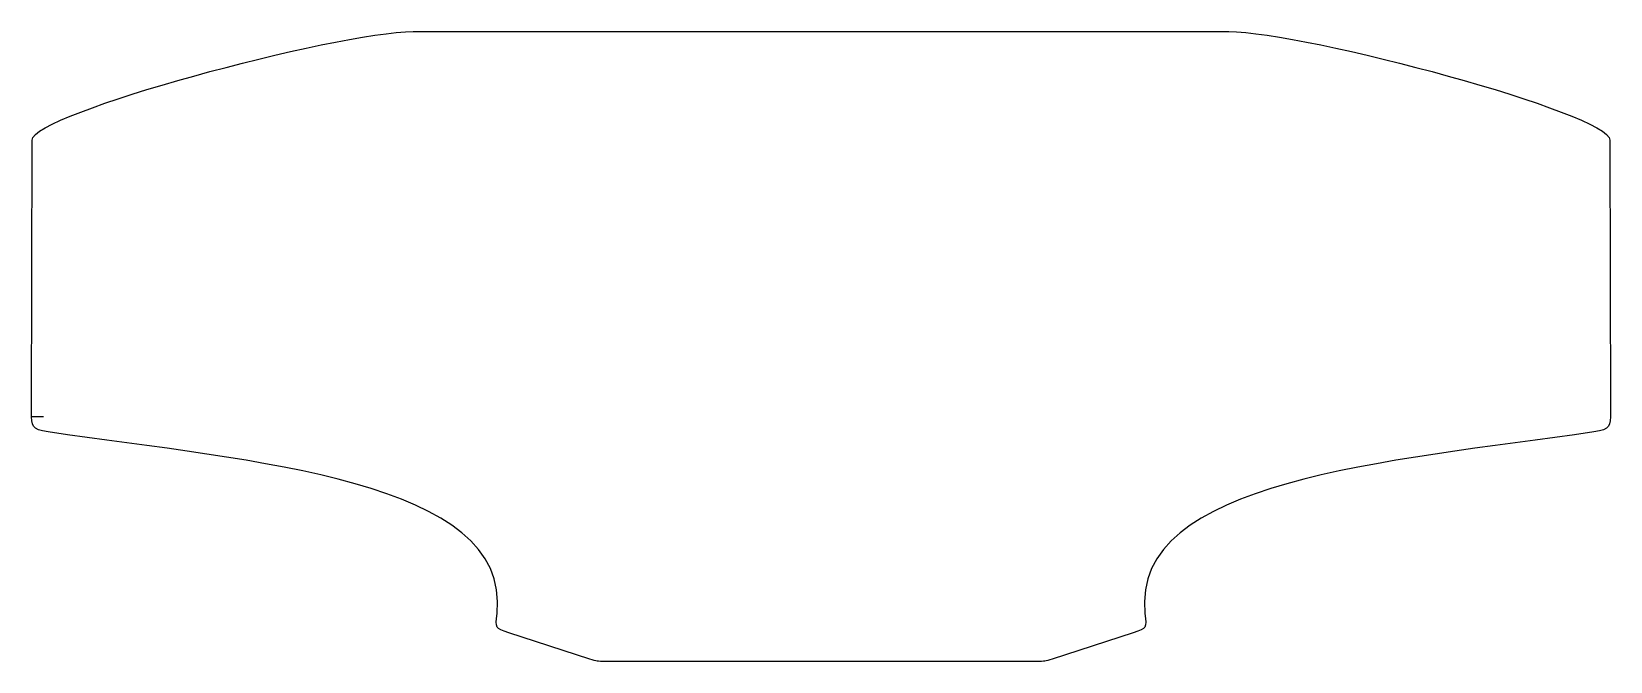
# Model space of a CAD drawing. Extents: x 24 to 305, y -135 to -23.
import ezdxf

# ---------------------------------------------------------------- set-up
doc = ezdxf.new("R2010")
doc.units = 0
doc.layers.add('Edge', color=7, linetype='CONTINUOUS')

msp = doc.modelspace()

# ---------------------------------------------------------------- linework, layer by layer
at = {"layer": 'Edge', "color": 7}
msp.add_lwpolyline([(237.351877, -23.059423)], close=True, dxfattribs=at)
for points in [[(24.228197, -90.756837), (24.307801, -42.368401)], [(305.232079, -42.368506), (305.311683, -90.756941)], [(26.345579, -91.585981), (24.223981, -91.585981), (24.223981, -89.864946)], [(123.626758, -134.703685), (109.183124, -130.009961)], [(220.356781, -130.010063), (205.913144, -134.703787)]]:
    msp.add_lwpolyline(points, dxfattribs=at)
for points in [[(24.307801, -42.368401), (24.329643, -37.646153), (78.403163, -23.13131), (92.188025, -23.059321)], [(92.188025, -23.059321), (140.575975, -23.059347), (188.963927, -23.059398), (237.351877, -23.059423)], [(237.351877, -23.059426), (251.136737, -23.131414), (305.210235, -37.646257), (305.232079, -42.368506)], [(27.15879, -94.282651), (24.22398, -93.836079), (24.22398, -93.232417), (24.228197, -90.756837)], [(305.311683, -90.756941), (305.315899, -93.232519), (305.315899, -93.836183), (302.381107, -94.282753)], [(107.086626, -126.603923), (109.701338, -102.763902), (63.727764, -99.606486), (27.15879, -94.282651)], [(302.381107, -94.282753), (265.812118, -99.606588), (219.838565, -102.764003), (222.453279, -126.604024)], [(109.183124, -130.009961), (106.77144, -129.226239), (106.77144, -129.226239), (107.086626, -126.603923)], [(222.453279, -126.604024), (222.768462, -129.22634), (222.768462, -129.22634), (220.356781, -130.010063)], [(126.367687, -135.113959), (124.88926, -135.113959), (124.88926, -135.113959), (123.626758, -134.703685)], [(205.913144, -134.703787), (204.650642, -135.11406), (204.650642, -135.11406), (203.172217, -135.11406)], [(203.172217, -135.11406), (177.776584, -135.114086), (149.412632, -135.113984), (126.367687, -135.113959)]]:
    msp.add_open_spline(points, degree=3, dxfattribs=at)

doc.saveas('drawing.dxf')
